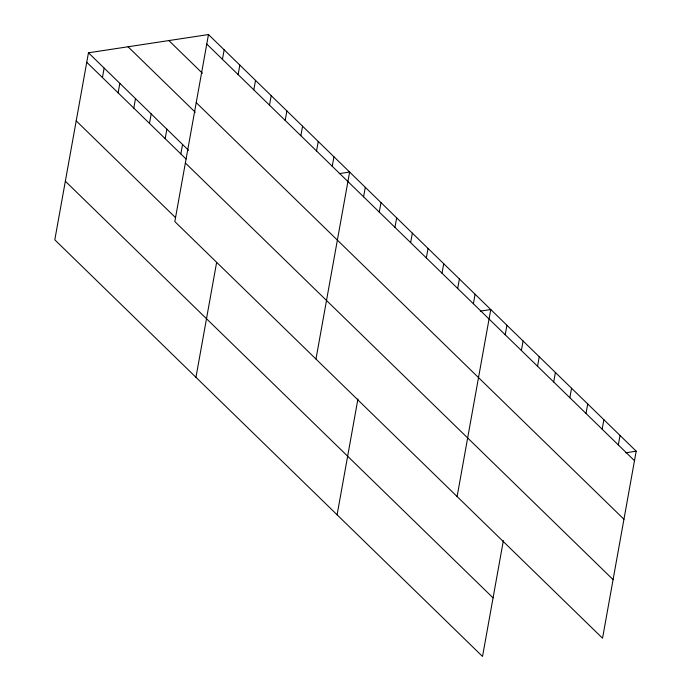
<?xml version="1.0" encoding="UTF-8"?>
<svg xmlns="http://www.w3.org/2000/svg" width="691" height="691" viewBox="0 0 691 691"><rect width="100%" height="100%" fill="white"/><g stroke="black" fill="none" stroke-linecap="round" stroke-linejoin="round"><path stroke-width="1.04" d="M208.475 34.55L174.823 221.569L602.543 638.208L636.195 451.188L208.475 34.55L88.457 52.792L54.805 239.812L482.525 656.45L503.368 540.63M102.432 77.556L104.142 68.072M118.118 92.836L119.828 83.352M133.804 108.116L135.505 98.623M149.481 123.387L151.191 113.903M165.166 138.666L166.876 129.182M180.852 153.946L182.554 144.454M222.45 59.314L224.16 49.83M238.136 74.593L239.837 65.101M195.959 377.303L216.611 262.52M253.813 89.865L255.523 80.381M269.499 105.144L271.209 95.66M285.184 120.424L286.886 110.931M300.861 135.695L302.572 126.211M316.547 150.975L318.257 141.491M332.233 166.255L333.934 156.762M315.968 359.052L349.62 172.042L339.195 173.622M363.596 196.805L365.306 187.321M379.281 212.085L380.983 202.593M337.104 514.795L357.938 398.975M394.958 227.356L396.669 217.872M410.644 242.636L412.354 233.152M426.33 257.916L428.031 248.423M442.015 273.187L443.717 263.703M457.692 288.467L459.403 278.983M473.378 303.746L475.088 294.254M457.114 496.544L490.765 309.533L480.349 311.114M505.216 334.764L506.926 325.271M521.377 350.501L523.087 341.009M537.538 366.239L539.239 356.755M553.69 381.985L555.4 372.492M569.85 397.722L571.561 388.23M586.011 413.46L587.713 403.976M602.163 429.197L603.874 419.713M618.324 444.944L620.034 435.451M625.77 452.778L636.195 451.188M206.764 44.043L634.485 460.681M168.872 40.57L202.472 73.306M196.227 102.622L623.947 519.261M128.06 46.772L195.277 112.244M88.457 52.792L188.531 150.275M86.755 62.285L186.078 159.034M185.369 162.981L613.081 579.619M76.209 120.865L175.531 217.622M65.351 181.223L493.063 597.87"/></g></svg>
